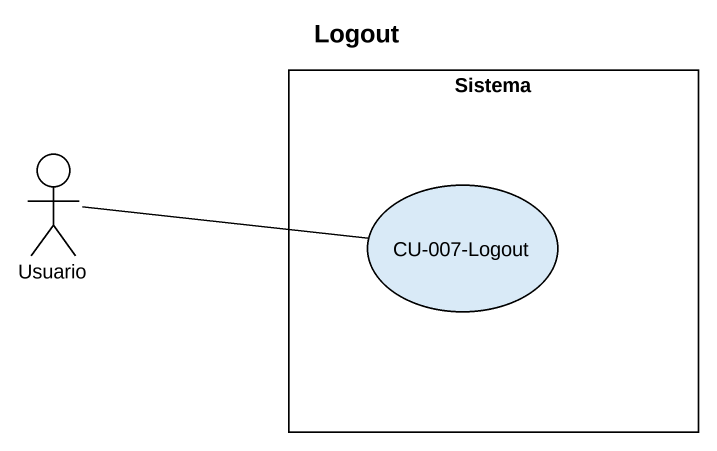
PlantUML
@startuml
title Logout
rectangle Sistema {
  usecase "CU-007-Logout" as CU_007_Logout
}
actor Usuario
Usuario -right- CU_007_Logout
@enduml
